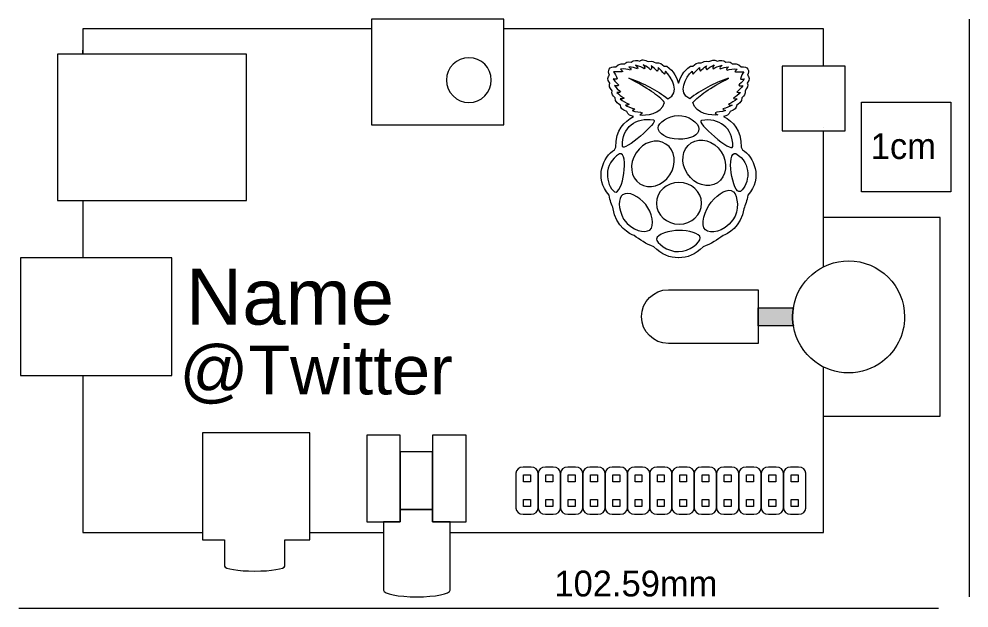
# Model space of a CAD drawing. Header units: inches. Extents: x -193 to 353, y 14 to 296.
# Drawn here: x -192.5 to -86.6, y 229.8 to 295.5 of the extents above; entities that cross this region are included whole.
import ezdxf

# ---------------------------------------------------------------- set-up
doc = ezdxf.new("R2010")
doc.units = ezdxf.units.IN
doc.header["$MEASUREMENT"] = 0
doc.layers.add('Layer 1', color=7, linetype='Continuous')

# ---------------------------------------------------------------- blocks, each defined once
blk = doc.blocks.new('block 100')
at = {"layer": 'Layer 1', "color": 232, "lineweight": 9}
blk.add_lwpolyline([(-146.4, 240.84), (-146.4, 239.44), (-144.44, 239.44), (-142.67, 239.44), (-142.67, 249.13), (-146.4, 249.13), (-146.4, 247.27), (-146.4, 242.03), (-146.4, 240.84)], dxfattribs=at)
blk = doc.blocks.new('block 101')
at = {"layer": 'Layer 1', "color": 232, "lineweight": 9}
blk.add_lwpolyline([(-150.01, 240.84), (-150.01, 242.03), (-150.01, 247.27), (-150.01, 249.13), (-153.75, 249.13), (-153.75, 239.44), (-151.88, 239.44), (-150.01, 239.44), (-150.01, 240.84)], dxfattribs=at)
blk = doc.blocks.new('block 102')
at = {"layer": 'Layer 1', "color": 232, "lineweight": 9}
blk.add_lwpolyline([(-150.01, 240.84), (-146.4, 240.84), (-146.4, 242.03), (-146.4, 247.27), (-150.01, 247.27), (-150.01, 242.03), (-150.01, 240.84)], dxfattribs=at)
blk = doc.blocks.new('block 103')
at = {"layer": 'Layer 1', "color": 232, "lineweight": 9}
for points, knots in [([(-122.92, 290.97), (-123.03, 290.97), (-123.15, 290.93), (-123.29, 290.82), (-123.62, 290.95), (-123.94, 290.99), (-124.24, 290.73), (-124.68, 290.79), (-124.83, 290.67), (-124.94, 290.53), (-125.04, 290.53), (-125.67, 290.63), (-125.96, 290.2), (-126.7, 290.28), (-126.93, 289.76), (-126.67, 289.28), (-126.82, 289.05), (-126.97, 288.82), (-126.62, 288.38), (-126.74, 288.13), (-126.67, 287.86), (-126.38, 287.54), (-126.45, 287.2), (-126.3, 286.95), (-126.03, 286.76), (-126.08, 286.29), (-125.6, 286.01), (-125.45, 285.91), (-125.4, 285.64), (-125.28, 285.38), (-124.73, 285.23), (-124.63, 284.82), (-124.3, 284.75), (-123.98, 284.67), (-125.05, 284.05), (-125.96, 283.23), (-125.95, 281.23), (-125.95, 281.23), (-126.11, 280.95), (-126.11, 280.95), (-127.33, 280.21), (-128.43, 277.82), (-126.71, 275.88), (-126.6, 275.27), (-126.41, 274.84), (-126.24, 274.36), (-125.99, 272.41), (-124.35, 271.5), (-123.92, 271.39), (-123.29, 270.91), (-122.62, 270.45), (-121.71, 270.13), (-120.85, 269.24), (-119.92, 268.91), (-118.98, 268.91), (-118.97, 268.91), (-118.95, 268.91), (-118.94, 268.91), (-118, 268.91), (-117.07, 269.24), (-116.21, 270.13), (-115.3, 270.45), (-114.63, 270.91), (-113.99, 271.39), (-113.56, 271.5), (-111.93, 272.41), (-111.68, 274.36), (-111.51, 274.84), (-111.32, 275.27), (-111.21, 275.88), (-109.49, 277.82), (-110.59, 280.21), (-111.81, 280.95), (-111.81, 280.95), (-111.97, 281.23), (-111.97, 281.23), (-111.96, 283.23), (-112.87, 284.05), (-113.94, 284.67), (-113.62, 284.75), (-113.28, 284.82), (-113.19, 285.23), (-112.64, 285.38), (-112.52, 285.64), (-112.47, 285.91), (-112.32, 286.01), (-111.84, 286.29), (-111.89, 286.76), (-111.62, 286.95), (-111.47, 287.2), (-111.54, 287.54), (-111.25, 287.86), (-111.17, 288.13), (-111.3, 288.38), (-110.95, 288.82), (-111.1, 289.05), (-111.25, 289.28), (-110.99, 289.76), (-111.22, 290.28), (-111.96, 290.2), (-112.25, 290.63), (-112.88, 290.53), (-112.98, 290.53), (-113.09, 290.67), (-113.24, 290.79), (-113.69, 290.73), (-113.97, 290.99), (-114.3, 290.95), (-114.63, 290.82), (-115.03, 291.13), (-115.29, 290.88), (-115.59, 290.79), (-116.07, 290.94), (-116.18, 290.73), (-116.42, 290.64), (-116.94, 290.75), (-117.1, 290.51), (-117.35, 290.26), (-117.35, 290.26), (-117.64, 290.26), (-117.64, 290.26), (-118.43, 289.8), (-118.82, 288.85), (-118.96, 288.36), (-119.1, 288.85), (-119.49, 289.8), (-120.28, 290.26), (-120.28, 290.26), (-120.57, 290.26), (-120.57, 290.26), (-120.83, 290.51), (-120.99, 290.75), (-121.51, 290.64), (-121.74, 290.73), (-121.85, 290.94), (-122.33, 290.79), (-122.53, 290.85), (-122.71, 290.98), (-122.92, 290.97), (-122.92, 290.97), (-122.92, 290.97), (-122.92, 290.97)], [0, 0, 0, 0, 1, 1, 1, 2, 2, 2, 3, 3, 3, 4, 4, 4, 5, 5, 5, 6, 6, 6, 7, 7, 7, 8, 8, 8, 9, 9, 9, 10, 10, 10, 11, 11, 11, 12, 12, 12, 13, 13, 13, 14, 14, 14, 15, 15, 15, 16, 16, 16, 17, 17, 17, 18, 18, 18, 19, 19, 19, 20, 20, 20, 21, 21, 21, 22, 22, 22, 23, 23, 23, 24, 24, 24, 25, 25, 25, 26, 26, 26, 27, 27, 27, 28, 28, 28, 29, 29, 29, 30, 30, 30, 31, 31, 31, 32, 32, 32, 33, 33, 33, 34, 34, 34, 35, 35, 35, 36, 36, 36, 37, 37, 37, 38, 38, 38, 39, 39, 39, 40, 40, 40, 41, 41, 41, 42, 42, 42, 43, 43, 43, 44, 44, 44, 45, 45, 45, 46, 46, 46, 47, 47, 47, 47]), ([(-124.49, 288.93), (-122.4, 287.85), (-121.18, 286.97), (-120.51, 286.23), (-120.85, 284.86), (-122.64, 284.8), (-123.29, 284.83), (-123.15, 284.9), (-123.04, 284.97), (-123, 285.08), (-123.17, 285.2), (-123.74, 285.1), (-124.15, 285.32), (-123.99, 285.36), (-123.92, 285.39), (-123.85, 285.5), (-124.23, 285.63), (-124.64, 285.73), (-124.89, 285.93), (-124.76, 285.93), (-124.63, 285.9), (-124.46, 286.02), (-124.81, 286.21), (-125.17, 286.35), (-125.46, 286.63), (-125.28, 286.64), (-125.09, 286.64), (-125.03, 286.7), (-125.35, 286.9), (-125.61, 287.11), (-125.83, 287.35), (-125.58, 287.32), (-125.48, 287.34), (-125.42, 287.39), (-125.65, 287.63), (-125.95, 287.83), (-126.1, 288.13), (-125.91, 288.07), (-125.74, 288.04), (-125.62, 288.14), (-125.7, 288.32), (-126.05, 288.43), (-126.25, 288.85), (-126.05, 288.83), (-125.85, 288.81), (-125.81, 288.85), (-125.9, 289.22), (-126.05, 289.42), (-126.2, 289.64), (-125.79, 289.64), (-125.16, 289.64), (-125.19, 289.67), (-125.19, 289.67), (-125.44, 289.93), (-125.44, 289.93), (-125.04, 290.04), (-124.62, 289.92), (-124.32, 289.82), (-124.19, 289.93), (-124.33, 290.06), (-124.49, 290.2), (-124.15, 290.16), (-123.84, 290.08), (-123.55, 289.97), (-123.4, 290.1), (-123.65, 290.24), (-123.77, 290.37), (-123.24, 290.27), (-123.01, 290.13), (-122.79, 289.99), (-122.63, 290.15), (-122.78, 290.28), (-122.89, 290.41), (-122.49, 290.26), (-122.28, 290.07), (-122.07, 289.88), (-121.99, 289.98), (-121.88, 290.06), (-122.02, 290.3), (-121.73, 290.13), (-121.52, 289.94), (-121.36, 289.72), (-121.18, 289.83), (-121.25, 289.99), (-121.25, 290.13), (-120.95, 289.89), (-120.77, 289.63), (-120.54, 289.38), (-120.49, 289.42), (-120.45, 289.53), (-120.42, 289.71), (-119.71, 289.03), (-118.71, 287.3), (-120.16, 286.62), (-121.39, 287.63), (-122.86, 288.37), (-124.49, 288.93), (-124.49, 288.93), (-124.49, 288.93), (-124.49, 288.93)], [0, 0, 0, 0, 1, 1, 1, 2, 2, 2, 3, 3, 3, 4, 4, 4, 5, 5, 5, 6, 6, 6, 7, 7, 7, 8, 8, 8, 9, 9, 9, 10, 10, 10, 11, 11, 11, 12, 12, 12, 13, 13, 13, 14, 14, 14, 15, 15, 15, 16, 16, 16, 17, 17, 17, 18, 18, 18, 19, 19, 19, 20, 20, 20, 21, 21, 21, 22, 22, 22, 23, 23, 23, 24, 24, 24, 25, 25, 25, 26, 26, 26, 27, 27, 27, 28, 28, 28, 29, 29, 29, 30, 30, 30, 31, 31, 31, 32, 32, 32, 33, 33, 33, 33]), ([(-113.38, 288.93), (-115.47, 287.85), (-116.69, 286.97), (-117.36, 286.23), (-117.01, 284.86), (-115.23, 284.8), (-114.58, 284.83), (-114.71, 284.9), (-114.82, 284.97), (-114.86, 285.08), (-114.7, 285.2), (-114.12, 285.1), (-113.72, 285.32), (-113.87, 285.36), (-113.94, 285.39), (-114.02, 285.5), (-113.63, 285.63), (-113.22, 285.73), (-112.98, 285.93), (-113.11, 285.93), (-113.23, 285.9), (-113.4, 286.02), (-113.06, 286.21), (-112.7, 286.35), (-112.41, 286.63), (-112.59, 286.64), (-112.78, 286.64), (-112.84, 286.7), (-112.52, 286.9), (-112.26, 287.11), (-112.04, 287.35), (-112.29, 287.32), (-112.39, 287.34), (-112.45, 287.39), (-112.21, 287.63), (-111.91, 287.83), (-111.77, 288.13), (-111.95, 288.07), (-112.12, 288.04), (-112.25, 288.14), (-112.17, 288.32), (-111.82, 288.43), (-111.62, 288.85), (-111.82, 288.83), (-112.02, 288.81), (-112.06, 288.85), (-111.97, 289.22), (-111.82, 289.42), (-111.66, 289.64), (-112.08, 289.64), (-112.71, 289.64), (-112.68, 289.67), (-112.68, 289.67), (-112.42, 289.93), (-112.42, 289.93), (-112.83, 290.04), (-113.24, 289.92), (-113.54, 289.82), (-113.68, 289.93), (-113.54, 290.06), (-113.38, 290.2), (-113.72, 290.16), (-114.03, 290.08), (-114.31, 289.97), (-114.46, 290.1), (-114.22, 290.24), (-114.1, 290.37), (-114.63, 290.27), (-114.85, 290.13), (-115.08, 289.99), (-115.24, 290.14), (-115.08, 290.28), (-114.97, 290.41), (-115.38, 290.26), (-115.58, 290.07), (-115.8, 289.88), (-115.87, 289.98), (-115.99, 290.06), (-115.85, 290.3), (-116.14, 290.13), (-116.35, 289.94), (-116.51, 289.72), (-116.69, 289.83), (-116.61, 289.99), (-116.62, 290.13), (-116.91, 289.89), (-117.1, 289.63), (-117.33, 289.38), (-117.38, 289.42), (-117.42, 289.53), (-117.45, 289.71), (-118.16, 289.03), (-119.15, 287.3), (-117.71, 286.62), (-116.48, 287.63), (-115.01, 288.37), (-113.38, 288.93), (-113.38, 288.93), (-113.38, 288.93), (-113.38, 288.93)], [0, 0, 0, 0, 1, 1, 1, 2, 2, 2, 3, 3, 3, 4, 4, 4, 5, 5, 5, 6, 6, 6, 7, 7, 7, 8, 8, 8, 9, 9, 9, 10, 10, 10, 11, 11, 11, 12, 12, 12, 13, 13, 13, 14, 14, 14, 15, 15, 15, 16, 16, 16, 17, 17, 17, 18, 18, 18, 19, 19, 19, 20, 20, 20, 21, 21, 21, 22, 22, 22, 23, 23, 23, 24, 24, 24, 25, 25, 25, 26, 26, 26, 27, 27, 27, 28, 28, 28, 29, 29, 29, 30, 30, 30, 31, 31, 31, 32, 32, 32, 33, 33, 33, 33]), ([(-121.75, 284.28), (-123.68, 284.61), (-125.3, 283.46), (-125.23, 281.36), (-125.17, 280.55), (-121.04, 284.16), (-121.75, 284.28), (-121.75, 284.28), (-121.75, 284.28), (-121.75, 284.28)], [0, 0, 0, 0, 1, 1, 1, 2, 2, 2, 3, 3, 3, 3]), ([(-118.97, 284.77), (-120.12, 284.8), (-121.23, 283.91), (-121.24, 283.4), (-121.24, 282.77), (-120.32, 282.13), (-118.96, 282.12), (-117.57, 282.1), (-116.68, 282.63), (-116.68, 283.27), (-116.67, 284.01), (-117.94, 284.78), (-118.97, 284.77), (-118.97, 284.77), (-118.97, 284.77), (-118.97, 284.77)], [0, 0, 0, 0, 1, 1, 1, 2, 2, 2, 3, 3, 3, 4, 4, 4, 5, 5, 5, 5]), ([(-116.4, 284.22), (-114.46, 284.55), (-112.85, 283.4), (-112.91, 281.3), (-112.97, 280.49), (-117.11, 284.1), (-116.4, 284.22)], [0, 0, 0, 0, 1, 1, 1, 2, 2, 2, 2]), ([(-120.36, 281.59), (-119.32, 280.91), (-119.13, 279.36), (-119.94, 278.14), (-120.75, 276.92), (-122.24, 276.48), (-123.28, 277.16), (-123.28, 277.16), (-123.28, 277.16), (-123.28, 277.16), (-124.32, 277.84), (-124.51, 279.39), (-123.7, 280.61), (-122.9, 281.83), (-121.4, 282.27), (-120.36, 281.59), (-120.36, 281.59), (-120.36, 281.59), (-120.36, 281.59)], [0, 0, 0, 0, 1, 1, 1, 2, 2, 2, 3, 3, 3, 4, 4, 4, 5, 5, 5, 6, 6, 6, 6]), ([(-117.55, 281.71), (-118.59, 281.03), (-118.78, 279.49), (-117.97, 278.26), (-117.16, 277.04), (-115.66, 276.6), (-114.62, 277.28), (-114.62, 277.28), (-114.62, 277.28), (-114.62, 277.28), (-113.58, 277.97), (-113.4, 279.51), (-114.2, 280.73), (-115.01, 281.96), (-116.51, 282.39), (-117.55, 281.71), (-117.55, 281.71), (-117.55, 281.71), (-117.55, 281.71)], [0, 0, 0, 0, 1, 1, 1, 2, 2, 2, 3, 3, 3, 4, 4, 4, 5, 5, 5, 6, 6, 6, 6]), ([(-125.55, 280.48), (-124.43, 280.78), (-125.17, 275.83), (-126.09, 276.24), (-127.09, 277.05), (-127.42, 279.41), (-125.55, 280.48)], [0, 0, 0, 0, 1, 1, 1, 2, 2, 2, 2]), ([(-112.58, 280.54), (-113.7, 280.84), (-112.96, 275.89), (-112.05, 276.3), (-111.04, 277.11), (-110.72, 279.47), (-112.58, 280.54), (-112.58, 280.54), (-112.58, 280.54), (-112.58, 280.54)], [0, 0, 0, 0, 1, 1, 1, 2, 2, 2, 3, 3, 3, 3]), ([(-116.4, 274.98), (-116.39, 273.7), (-117.51, 272.66), (-118.89, 272.65), (-120.28, 272.65), (-121.41, 273.68), (-121.42, 274.96), (-121.42, 274.96), (-121.42, 274.97), (-121.42, 274.98), (-121.42, 276.26), (-120.31, 277.3), (-118.92, 277.3), (-117.53, 277.31), (-116.4, 276.28), (-116.4, 275), (-116.4, 275), (-116.4, 274.99), (-116.4, 274.98)], [0, 0, 0, 0, 1, 1, 1, 2, 2, 2, 3, 3, 3, 4, 4, 4, 5, 5, 5, 6, 6, 6, 6]), ([(-115.31, 275.11), (-116.09, 274.2), (-116.52, 272.54), (-115.96, 272.01), (-115.42, 271.59), (-113.96, 271.65), (-112.89, 273.14), (-112.11, 274.14), (-112.37, 275.81), (-112.81, 276.25), (-113.48, 276.77), (-114.43, 276.11), (-115.31, 275.11), (-115.31, 275.11), (-115.31, 275.11), (-115.31, 275.11)], [0, 0, 0, 0, 1, 1, 1, 2, 2, 2, 3, 3, 3, 4, 4, 4, 5, 5, 5, 5]), ([(-122.62, 274.83), (-121.9, 273.97), (-121.57, 272.45), (-122.17, 272), (-122.74, 271.66), (-124.11, 271.8), (-125.09, 273.21), (-125.75, 274.39), (-125.67, 275.59), (-125.2, 275.94), (-124.51, 276.36), (-123.44, 275.79), (-122.62, 274.83), (-122.62, 274.83), (-122.62, 274.83), (-122.62, 274.83)], [0, 0, 0, 0, 1, 1, 1, 2, 2, 2, 3, 3, 3, 4, 4, 4, 5, 5, 5, 5]), ([(-118.9, 271.94), (-117.89, 271.98), (-116.54, 271.61), (-116.53, 271.12), (-116.51, 270.65), (-117.76, 269.57), (-118.96, 269.59), (-120.21, 269.54), (-121.43, 270.61), (-121.42, 270.99), (-121.43, 271.53), (-119.9, 271.96), (-118.9, 271.94), (-118.9, 271.94), (-118.9, 271.94), (-118.9, 271.94)], [0, 0, 0, 0, 1, 1, 1, 2, 2, 2, 3, 3, 3, 4, 4, 4, 5, 5, 5, 5])]:
    blk.add_open_spline(points, degree=3, knots=knots, dxfattribs=at)
blk = doc.blocks.new('block 104')
at = {"layer": 'Layer 1', "color": 7, "insert": (-174.65, 252.57), "char_height": 5.4373, "attachment_point": 7}
blk.add_mtext('\\fArial|b0|i0|c0|p34;\\W1;@Twitter', dxfattribs=at)
blk = doc.blocks.new('block 105')
at = {"layer": 'Layer 1', "color": 232, "lineweight": 9}
for points in [[(-136.25, 244.7), (-135.48, 244.7), (-135.48, 243.93), (-136.25, 243.93), (-136.25, 244.7)], [(-136.25, 241.94), (-135.48, 241.94), (-135.48, 241.16), (-136.25, 241.16), (-136.25, 241.94)]]:
    blk.add_lwpolyline(points, dxfattribs=at)
blk.add_open_spline([(-134.62, 240.99), (-134.62, 240.61), (-134.97, 240.31), (-135.41, 240.31), (-135.41, 240.31), (-136.31, 240.31), (-136.31, 240.31), (-136.75, 240.31), (-137.1, 240.61), (-137.1, 240.99), (-137.1, 240.99), (-137.1, 244.87), (-137.1, 244.87), (-137.1, 245.25), (-136.75, 245.56), (-136.31, 245.56), (-136.31, 245.56), (-135.41, 245.56), (-135.41, 245.56), (-134.97, 245.56), (-134.62, 245.25), (-134.62, 244.87), (-134.62, 244.87), (-134.62, 240.99), (-134.62, 240.99)], degree=3, knots=[0, 0, 0, 0, 1, 1, 1, 2, 2, 2, 3, 3, 3, 4, 4, 4, 5, 5, 5, 6, 6, 6, 7, 7, 7, 8, 8, 8, 8], dxfattribs=at)
blk = doc.blocks.new('block 106')
at = {"layer": 'Layer 1', "color": 232, "lineweight": 9}
for points in [[(-133.76, 244.7), (-132.99, 244.7), (-132.99, 243.93), (-133.76, 243.93), (-133.76, 244.7)], [(-133.76, 241.94), (-132.99, 241.94), (-132.99, 241.16), (-133.76, 241.16), (-133.76, 241.94)]]:
    blk.add_lwpolyline(points, dxfattribs=at)
blk.add_open_spline([(-132.13, 240.99), (-132.13, 240.61), (-132.49, 240.31), (-132.93, 240.31), (-132.93, 240.31), (-133.82, 240.31), (-133.82, 240.31), (-134.26, 240.31), (-134.62, 240.61), (-134.62, 240.99), (-134.62, 240.99), (-134.62, 244.87), (-134.62, 244.87), (-134.62, 245.25), (-134.26, 245.56), (-133.82, 245.56), (-133.82, 245.56), (-132.93, 245.56), (-132.93, 245.56), (-132.49, 245.56), (-132.13, 245.25), (-132.13, 244.87), (-132.13, 244.87), (-132.13, 240.99), (-132.13, 240.99)], degree=3, knots=[0, 0, 0, 0, 1, 1, 1, 2, 2, 2, 3, 3, 3, 4, 4, 4, 5, 5, 5, 6, 6, 6, 7, 7, 7, 8, 8, 8, 8], dxfattribs=at)
blk = doc.blocks.new('block 107')
at = {"layer": 'Layer 1', "color": 232, "lineweight": 9}
for points in [[(-131.27, 244.7), (-130.5, 244.7), (-130.5, 243.93), (-131.27, 243.93), (-131.27, 244.7)], [(-131.27, 241.94), (-130.5, 241.94), (-130.5, 241.16), (-131.27, 241.16), (-131.27, 241.94)]]:
    blk.add_lwpolyline(points, dxfattribs=at)
blk.add_open_spline([(-129.64, 240.99), (-129.64, 240.61), (-130, 240.31), (-130.44, 240.31), (-130.44, 240.31), (-131.33, 240.31), (-131.33, 240.31), (-131.77, 240.31), (-132.13, 240.61), (-132.13, 240.99), (-132.13, 240.99), (-132.13, 244.87), (-132.13, 244.87), (-132.13, 245.25), (-131.77, 245.56), (-131.33, 245.56), (-131.33, 245.56), (-130.44, 245.56), (-130.44, 245.56), (-130, 245.56), (-129.64, 245.25), (-129.64, 244.87), (-129.64, 244.87), (-129.64, 240.99), (-129.64, 240.99)], degree=3, knots=[0, 0, 0, 0, 1, 1, 1, 2, 2, 2, 3, 3, 3, 4, 4, 4, 5, 5, 5, 6, 6, 6, 7, 7, 7, 8, 8, 8, 8], dxfattribs=at)
blk = doc.blocks.new('block 108')
at = {"layer": 'Layer 1', "color": 232, "lineweight": 9}
for points in [[(-128.78, 244.7), (-128.01, 244.7), (-128.01, 243.93), (-128.78, 243.93), (-128.78, 244.7)], [(-128.78, 241.94), (-128.01, 241.94), (-128.01, 241.16), (-128.78, 241.16), (-128.78, 241.94)]]:
    blk.add_lwpolyline(points, dxfattribs=at)
blk.add_open_spline([(-127.15, 240.99), (-127.15, 240.61), (-127.51, 240.31), (-127.95, 240.31), (-127.95, 240.31), (-128.84, 240.31), (-128.84, 240.31), (-129.28, 240.31), (-129.64, 240.61), (-129.64, 240.99), (-129.64, 240.99), (-129.64, 244.87), (-129.64, 244.87), (-129.64, 245.25), (-129.28, 245.56), (-128.84, 245.56), (-128.84, 245.56), (-127.95, 245.56), (-127.95, 245.56), (-127.51, 245.56), (-127.15, 245.25), (-127.15, 244.87), (-127.15, 244.87), (-127.15, 240.99), (-127.15, 240.99), (-127.15, 240.99), (-127.15, 240.99), (-127.15, 240.99)], degree=3, knots=[0, 0, 0, 0, 1, 1, 1, 2, 2, 2, 3, 3, 3, 4, 4, 4, 5, 5, 5, 6, 6, 6, 7, 7, 7, 8, 8, 8, 9, 9, 9, 9], dxfattribs=at)
blk = doc.blocks.new('block 109')
at = {"layer": 'Layer 1', "color": 232, "lineweight": 9}
for points in [[(-126.29, 244.7), (-125.52, 244.7), (-125.52, 243.93), (-126.29, 243.93), (-126.29, 244.7)], [(-126.29, 241.94), (-125.52, 241.94), (-125.52, 241.16), (-126.29, 241.16), (-126.29, 241.94)]]:
    blk.add_lwpolyline(points, dxfattribs=at)
blk.add_open_spline([(-124.67, 240.99), (-124.67, 240.61), (-125.02, 240.31), (-125.46, 240.31), (-125.46, 240.31), (-126.36, 240.31), (-126.36, 240.31), (-126.8, 240.31), (-127.15, 240.61), (-127.15, 240.99), (-127.15, 240.99), (-127.15, 244.87), (-127.15, 244.87), (-127.15, 245.25), (-126.8, 245.56), (-126.36, 245.56), (-126.36, 245.56), (-125.46, 245.56), (-125.46, 245.56), (-125.02, 245.56), (-124.67, 245.25), (-124.67, 244.87), (-124.67, 244.87), (-124.67, 240.99), (-124.67, 240.99)], degree=3, knots=[0, 0, 0, 0, 1, 1, 1, 2, 2, 2, 3, 3, 3, 4, 4, 4, 5, 5, 5, 6, 6, 6, 7, 7, 7, 8, 8, 8, 8], dxfattribs=at)
blk = doc.blocks.new('block 110')
at = {"layer": 'Layer 1', "color": 232, "lineweight": 9}
for points in [[(-123.81, 244.7), (-123.04, 244.7), (-123.04, 243.93), (-123.81, 243.93), (-123.81, 244.7)], [(-123.81, 241.94), (-123.04, 241.94), (-123.04, 241.16), (-123.81, 241.16), (-123.81, 241.94)]]:
    blk.add_lwpolyline(points, dxfattribs=at)
blk.add_open_spline([(-122.18, 240.99), (-122.18, 240.61), (-122.54, 240.31), (-122.98, 240.31), (-122.98, 240.31), (-123.87, 240.31), (-123.87, 240.31), (-124.31, 240.31), (-124.67, 240.61), (-124.67, 240.99), (-124.67, 240.99), (-124.67, 244.87), (-124.67, 244.87), (-124.67, 245.25), (-124.31, 245.56), (-123.87, 245.56), (-123.87, 245.56), (-122.98, 245.56), (-122.98, 245.56), (-122.54, 245.56), (-122.18, 245.25), (-122.18, 244.87), (-122.18, 244.87), (-122.18, 240.99), (-122.18, 240.99)], degree=3, knots=[0, 0, 0, 0, 1, 1, 1, 2, 2, 2, 3, 3, 3, 4, 4, 4, 5, 5, 5, 6, 6, 6, 7, 7, 7, 8, 8, 8, 8], dxfattribs=at)
blk = doc.blocks.new('block 111')
at = {"layer": 'Layer 1', "color": 232, "lineweight": 9}
for points in [[(-121.32, 244.7), (-120.55, 244.7), (-120.55, 243.93), (-121.32, 243.93), (-121.32, 244.7)], [(-121.32, 241.94), (-120.55, 241.94), (-120.55, 241.16), (-121.32, 241.16), (-121.32, 241.94)]]:
    blk.add_lwpolyline(points, dxfattribs=at)
blk.add_open_spline([(-119.69, 240.99), (-119.69, 240.61), (-120.05, 240.31), (-120.49, 240.31), (-120.49, 240.31), (-121.38, 240.31), (-121.38, 240.31), (-121.82, 240.31), (-122.18, 240.61), (-122.18, 240.99), (-122.18, 240.99), (-122.18, 244.87), (-122.18, 244.87), (-122.18, 245.25), (-121.82, 245.56), (-121.38, 245.56), (-121.38, 245.56), (-120.49, 245.56), (-120.49, 245.56), (-120.05, 245.56), (-119.69, 245.25), (-119.69, 244.87), (-119.69, 244.87), (-119.69, 240.99), (-119.69, 240.99)], degree=3, knots=[0, 0, 0, 0, 1, 1, 1, 2, 2, 2, 3, 3, 3, 4, 4, 4, 5, 5, 5, 6, 6, 6, 7, 7, 7, 8, 8, 8, 8], dxfattribs=at)
blk = doc.blocks.new('block 112')
at = {"layer": 'Layer 1', "color": 232, "lineweight": 9}
for points in [[(-118.83, 244.7), (-118.06, 244.7), (-118.06, 243.93), (-118.83, 243.93), (-118.83, 244.7)], [(-118.83, 241.94), (-118.06, 241.94), (-118.06, 241.16), (-118.83, 241.16), (-118.83, 241.94)]]:
    blk.add_lwpolyline(points, dxfattribs=at)
blk.add_open_spline([(-117.2, 240.99), (-117.2, 240.61), (-117.56, 240.31), (-118, 240.31), (-118, 240.31), (-118.89, 240.31), (-118.89, 240.31), (-119.33, 240.31), (-119.69, 240.61), (-119.69, 240.99), (-119.69, 240.99), (-119.69, 244.87), (-119.69, 244.87), (-119.69, 245.25), (-119.33, 245.56), (-118.89, 245.56), (-118.89, 245.56), (-118, 245.56), (-118, 245.56), (-117.56, 245.56), (-117.2, 245.25), (-117.2, 244.87), (-117.2, 244.87), (-117.2, 240.99), (-117.2, 240.99), (-117.2, 240.99), (-117.2, 240.99), (-117.2, 240.99)], degree=3, knots=[0, 0, 0, 0, 1, 1, 1, 2, 2, 2, 3, 3, 3, 4, 4, 4, 5, 5, 5, 6, 6, 6, 7, 7, 7, 8, 8, 8, 9, 9, 9, 9], dxfattribs=at)
blk = doc.blocks.new('block 113')
at = {"layer": 'Layer 1', "color": 232, "lineweight": 9}
for points in [[(-116.34, 244.7), (-115.57, 244.7), (-115.57, 243.93), (-116.34, 243.93), (-116.34, 244.7)], [(-116.34, 241.94), (-115.57, 241.94), (-115.57, 241.16), (-116.34, 241.16), (-116.34, 241.94)]]:
    blk.add_lwpolyline(points, dxfattribs=at)
blk.add_open_spline([(-114.72, 240.99), (-114.72, 240.61), (-115.07, 240.31), (-115.51, 240.31), (-115.51, 240.31), (-116.4, 240.31), (-116.4, 240.31), (-116.85, 240.31), (-117.2, 240.61), (-117.2, 240.99), (-117.2, 240.99), (-117.2, 244.87), (-117.2, 244.87), (-117.2, 245.25), (-116.85, 245.56), (-116.4, 245.56), (-116.4, 245.56), (-115.51, 245.56), (-115.51, 245.56), (-115.07, 245.56), (-114.72, 245.25), (-114.72, 244.87), (-114.72, 244.87), (-114.72, 240.99), (-114.72, 240.99)], degree=3, knots=[0, 0, 0, 0, 1, 1, 1, 2, 2, 2, 3, 3, 3, 4, 4, 4, 5, 5, 5, 6, 6, 6, 7, 7, 7, 8, 8, 8, 8], dxfattribs=at)
blk = doc.blocks.new('block 114')
at = {"layer": 'Layer 1', "color": 232, "lineweight": 9}
for points in [[(-113.86, 244.7), (-113.09, 244.7), (-113.09, 243.93), (-113.86, 243.93), (-113.86, 244.7)], [(-113.86, 241.94), (-113.09, 241.94), (-113.09, 241.16), (-113.86, 241.16), (-113.86, 241.94)]]:
    blk.add_lwpolyline(points, dxfattribs=at)
blk.add_open_spline([(-112.23, 240.99), (-112.23, 240.61), (-112.58, 240.31), (-113.03, 240.31), (-113.03, 240.31), (-113.92, 240.31), (-113.92, 240.31), (-114.36, 240.31), (-114.72, 240.61), (-114.72, 240.99), (-114.72, 240.99), (-114.72, 244.87), (-114.72, 244.87), (-114.72, 245.25), (-114.36, 245.56), (-113.92, 245.56), (-113.92, 245.56), (-113.03, 245.56), (-113.03, 245.56), (-112.58, 245.56), (-112.23, 245.25), (-112.23, 244.87), (-112.23, 244.87), (-112.23, 240.99), (-112.23, 240.99)], degree=3, knots=[0, 0, 0, 0, 1, 1, 1, 2, 2, 2, 3, 3, 3, 4, 4, 4, 5, 5, 5, 6, 6, 6, 7, 7, 7, 8, 8, 8, 8], dxfattribs=at)
blk = doc.blocks.new('block 115')
at = {"layer": 'Layer 1', "color": 232, "lineweight": 9}
for points in [[(-111.37, 244.7), (-110.6, 244.7), (-110.6, 243.93), (-111.37, 243.93), (-111.37, 244.7)], [(-111.37, 241.94), (-110.6, 241.94), (-110.6, 241.16), (-111.37, 241.16), (-111.37, 241.94)]]:
    blk.add_lwpolyline(points, dxfattribs=at)
blk.add_open_spline([(-109.74, 240.99), (-109.74, 240.61), (-110.1, 240.31), (-110.54, 240.31), (-110.54, 240.31), (-111.43, 240.31), (-111.43, 240.31), (-111.87, 240.31), (-112.23, 240.61), (-112.23, 240.99), (-112.23, 240.99), (-112.23, 244.87), (-112.23, 244.87), (-112.23, 245.25), (-111.87, 245.56), (-111.43, 245.56), (-111.43, 245.56), (-110.54, 245.56), (-110.54, 245.56), (-110.1, 245.56), (-109.74, 245.25), (-109.74, 244.87), (-109.74, 244.87), (-109.74, 240.99), (-109.74, 240.99)], degree=3, knots=[0, 0, 0, 0, 1, 1, 1, 2, 2, 2, 3, 3, 3, 4, 4, 4, 5, 5, 5, 6, 6, 6, 7, 7, 7, 8, 8, 8, 8], dxfattribs=at)
blk = doc.blocks.new('block 116')
at = {"layer": 'Layer 1', "color": 232, "lineweight": 9}
for points in [[(-108.88, 244.7), (-108.11, 244.7), (-108.11, 243.93), (-108.88, 243.93), (-108.88, 244.7)], [(-108.88, 241.94), (-108.11, 241.94), (-108.11, 241.16), (-108.88, 241.16), (-108.88, 241.94)]]:
    blk.add_lwpolyline(points, dxfattribs=at)
blk.add_open_spline([(-107.25, 240.99), (-107.25, 240.61), (-107.61, 240.31), (-108.05, 240.31), (-108.05, 240.31), (-108.94, 240.31), (-108.94, 240.31), (-109.38, 240.31), (-109.74, 240.61), (-109.74, 240.99), (-109.74, 240.99), (-109.74, 244.87), (-109.74, 244.87), (-109.74, 245.25), (-109.38, 245.56), (-108.94, 245.56), (-108.94, 245.56), (-108.05, 245.56), (-108.05, 245.56), (-107.61, 245.56), (-107.25, 245.25), (-107.25, 244.87), (-107.25, 244.87), (-107.25, 240.99), (-107.25, 240.99), (-107.25, 240.99), (-107.25, 240.99), (-107.25, 240.99)], degree=3, knots=[0, 0, 0, 0, 1, 1, 1, 2, 2, 2, 3, 3, 3, 4, 4, 4, 5, 5, 5, 6, 6, 6, 7, 7, 7, 8, 8, 8, 9, 9, 9, 9], dxfattribs=at)
blk = doc.blocks.new('block 117')
at = {"layer": 'Layer 1', "color": 232, "lineweight": 9}
for points in [[(-106.39, 244.7), (-105.62, 244.7), (-105.62, 243.93), (-106.39, 243.93), (-106.39, 244.7)], [(-106.39, 241.94), (-105.62, 241.94), (-105.62, 241.16), (-106.39, 241.16), (-106.39, 241.94)]]:
    blk.add_lwpolyline(points, dxfattribs=at)
blk.add_open_spline([(-104.76, 240.99), (-104.76, 240.61), (-105.12, 240.31), (-105.56, 240.31), (-105.56, 240.31), (-106.45, 240.31), (-106.45, 240.31), (-106.9, 240.31), (-107.25, 240.61), (-107.25, 240.99), (-107.25, 240.99), (-107.25, 244.87), (-107.25, 244.87), (-107.25, 245.25), (-106.9, 245.56), (-106.45, 245.56), (-106.45, 245.56), (-105.56, 245.56), (-105.56, 245.56), (-105.12, 245.56), (-104.76, 245.25), (-104.76, 244.87), (-104.76, 244.87), (-104.76, 240.99), (-104.76, 240.99)], degree=3, knots=[0, 0, 0, 0, 1, 1, 1, 2, 2, 2, 3, 3, 3, 4, 4, 4, 5, 5, 5, 6, 6, 6, 7, 7, 7, 8, 8, 8, 8], dxfattribs=at)
blk = doc.blocks.new('block 99')
at = {"layer": 'Layer 1'}
h = blk.add_hatch(color=72, dxfattribs=at)
h.dxf.hatch_style = 2
edge = h.paths.add_edge_path()
edge.add_spline(control_points=[(-106.24, 262.31), (-106.24, 262.49), (-106.22, 262.66), (-106.21, 262.84), (-106.2, 263), (-106.17, 263.16), (-106.15, 263.31), (-106.15, 263.31), (-110.09, 263.31), (-110.09, 263.31), (-110.09, 263.31), (-110.09, 262.84), (-110.09, 262.84), (-110.09, 262.84), (-110.09, 261.84), (-110.09, 261.84), (-110.09, 261.84), (-110.09, 261.31), (-110.09, 261.31), (-110.09, 261.31), (-106.15, 261.31), (-106.15, 261.31), (-106.18, 261.49), (-106.2, 261.66), (-106.22, 261.84), (-106.23, 261.99), (-106.24, 262.15), (-106.24, 262.31)], knot_values=[0, 0, 0, 0, 1, 1, 1, 2, 2, 2, 3, 3, 3, 4, 4, 4, 5, 5, 5, 6, 6, 6, 7, 7, 7, 8, 8, 8, 9, 9, 9, 9], degree=3, periodic=1)
at = {"layer": 'Layer 1', "color": 250, "lineweight": 9}
for points in [[(-138.47, 294.42), (-138.47, 295.53), (-140.05, 295.53), (-151.64, 295.53), (-153.21, 295.53), (-153.21, 294.42)], [(-153.21, 294.42), (-153.96, 294.42), (-159.67, 294.42), (-162.06, 294.42), (-185.42, 294.42), (-185.42, 294.42), (-185.42, 291.63), (-185.42, 292.05)], [(-102.78, 290.28), (-102.78, 290.7), (-102.78, 290.7), (-102.78, 294.42), (-102.78, 294.42), (-138.47, 294.42)], [(-185.42, 291.63), (-188.26, 291.63), (-188.26, 275.3), (-185.42, 275.3)], [(-185.42, 292.05), (-185.42, 292.05)], [(-102.78, 290.28), (-102.78, 290.28)], [(-102.78, 283.05), (-102.03, 283.05), (-100.37, 283.05), (-100.37, 290.28), (-102.03, 290.28), (-102.78, 290.28)], [(-144.44, 238.26), (-102.78, 238.26), (-102.78, 238.26), (-102.78, 238.26), (-102.78, 251.24), (-89.78, 251.24), (-89.78, 273.38), (-102.78, 273.38), (-102.78, 283.05)], [(-102.78, 283.47), (-102.78, 283.47)], [(-102.78, 283.05), (-102.78, 283.05)], [(-185.42, 275.3), (-185.42, 269.33), (-185.42, 269.33), (-185.42, 268.91)], [(-185.42, 268.91), (-192.37, 268.91), (-192.37, 255.77), (-185.42, 255.77)], [(-185.42, 268.91), (-185.42, 268.91)], [(-185.42, 255.77), (-185.42, 238.26), (-185.42, 238.26), (-185.42, 238.26), (-172.06, 238.26)], [(-160.11, 238.26), (-151.88, 238.26)], [(-151.88, 238.26), (-151.88, 238.26)], [(-144.44, 238.26), (-144.44, 238.26)]]:
    blk.add_lwpolyline(points, dxfattribs=at)
at = {"layer": 'Layer 1', "color": 232, "lineweight": 9}
for points in [[(-153.21, 294.42), (-153.21, 294), (-153.21, 283.72), (-138.47, 283.72), (-138.47, 294), (-138.47, 294.42)], [(-173.72, 291.63), (-183.32, 291.63), (-185.42, 291.63)], [(-185.42, 275.3), (-184.67, 275.3), (-167.15, 275.3), (-167.15, 277.65), (-167.15, 278), (-167.15, 291.63), (-173.72, 291.63)], [(-102.78, 290.28), (-107.41, 290.28), (-107.41, 283.05), (-102.78, 283.05)], [(-185.42, 255.77), (-184.67, 255.77), (-175.51, 255.77), (-175.51, 268.91), (-184.67, 268.91), (-185.42, 268.91)], [(-160.11, 238.26), (-160.11, 249.39), (-172.06, 249.39), (-172.06, 238.26)], [(-144.44, 238.26), (-144.44, 239.44), (-146.4, 239.44), (-146.4, 240.84), (-150.01, 240.84), (-150.01, 239.44), (-151.88, 239.44), (-151.88, 238.26)]]:
    blk.add_lwpolyline(points, dxfattribs=at)
at = {"layer": 'Layer 1', "color": 30, "lineweight": 9}
for points in [[(-102.78, 267.91), (-102.78, 273.38)], [(-102.78, 251.24), (-102.78, 256.72)]]:
    blk.add_lwpolyline(points, dxfattribs=at)
at = {"layer": 'Layer 1', "color": 7, "lineweight": 9}
for points, knots in [([(-142.35, 291.22), (-140.97, 291.22), (-139.85, 290.1), (-139.85, 288.72), (-139.85, 287.34), (-140.97, 286.22), (-142.35, 286.22), (-143.73, 286.22), (-144.85, 287.34), (-144.85, 288.72), (-144.85, 290.1), (-143.73, 291.22), (-142.35, 291.22)], [0, 0, 0, 0, 1, 1, 1, 2, 2, 2, 3, 3, 3, 4, 4, 4, 4]), ([(-99.99, 268.56), (-103.1, 268.56), (-105.67, 266.29), (-106.15, 263.31), (-106.17, 263.16), (-106.2, 263), (-106.21, 262.84), (-106.22, 262.66), (-106.24, 262.49), (-106.24, 262.31), (-106.24, 262.15), (-106.23, 261.99), (-106.22, 261.84), (-106.2, 261.66), (-106.18, 261.49), (-106.15, 261.31), (-105.89, 259.69), (-105.01, 258.27), (-103.75, 257.32), (-102.7, 256.53), (-101.4, 256.06), (-99.99, 256.06), (-98.57, 256.06), (-97.27, 256.53), (-96.22, 257.32), (-94.71, 258.46), (-93.74, 260.27), (-93.74, 262.31), (-93.74, 265.76), (-96.53, 268.56), (-99.99, 268.56)], [0, 0, 0, 0, 1, 1, 1, 2, 2, 2, 3, 3, 3, 4, 4, 4, 5, 5, 5, 6, 6, 6, 7, 7, 7, 8, 8, 8, 9, 9, 9, 10, 10, 10, 10]), ([(-113.09, 265.34), (-113.09, 265.34), (-114.4, 265.34), (-114.4, 265.34), (-114.4, 265.34), (-120.09, 265.34), (-120.09, 265.34), (-121.75, 265.34), (-123.09, 263.99), (-123.09, 262.34), (-123.09, 260.68), (-121.75, 259.34), (-120.09, 259.34), (-120.09, 259.34), (-114.4, 259.34), (-114.4, 259.34), (-114.4, 259.34), (-113.09, 259.34), (-113.09, 259.34), (-113.09, 259.34), (-110.09, 259.34), (-110.09, 259.34), (-110.09, 259.34), (-110.09, 261.31), (-110.09, 261.31), (-110.09, 261.31), (-110.09, 261.84), (-110.09, 261.84), (-110.09, 261.84), (-110.09, 262.84), (-110.09, 262.84), (-110.09, 262.84), (-110.09, 263.31), (-110.09, 263.31), (-110.09, 263.31), (-110.09, 265.34), (-110.09, 265.34), (-110.09, 265.34), (-113.09, 265.34), (-113.09, 265.34)], [0, 0, 0, 0, 1, 1, 1, 2, 2, 2, 3, 3, 3, 4, 4, 4, 5, 5, 5, 6, 6, 6, 7, 7, 7, 8, 8, 8, 9, 9, 9, 10, 10, 10, 11, 11, 11, 12, 12, 12, 13, 13, 13, 13])]:
    blk.add_open_spline(points, degree=3, knots=knots, dxfattribs=at)
at = {"layer": 'Layer 1', "lineweight": 0}
blk.add_open_spline([(-106.24, 262.31), (-106.24, 262.49), (-106.22, 262.66), (-106.21, 262.84), (-106.2, 263), (-106.17, 263.16), (-106.15, 263.31), (-106.15, 263.31), (-110.09, 263.31), (-110.09, 263.31), (-110.09, 263.31), (-110.09, 262.84), (-110.09, 262.84), (-110.09, 262.84), (-110.09, 261.84), (-110.09, 261.84), (-110.09, 261.84), (-110.09, 261.31), (-110.09, 261.31), (-110.09, 261.31), (-106.15, 261.31), (-106.15, 261.31), (-106.18, 261.49), (-106.2, 261.66), (-106.22, 261.84), (-106.23, 261.99), (-106.24, 262.15), (-106.24, 262.31)], degree=3, knots=[0, 0, 0, 0, 1, 1, 1, 2, 2, 2, 3, 3, 3, 4, 4, 4, 5, 5, 5, 6, 6, 6, 7, 7, 7, 8, 8, 8, 9, 9, 9, 9], dxfattribs=at)
at = {"layer": 'Layer 1', "color": 250, "lineweight": 9}
for points, knots in [([(-172.06, 238.26), (-172.06, 238.26), (-172.06, 237.84), (-172.06, 237.84), (-172.06, 237.84), (-172.06, 237.44), (-172.06, 237.44), (-172.06, 237.44), (-169.61, 237.44), (-169.61, 237.44), (-169.61, 237.44), (-169.61, 234.52), (-169.61, 234.52), (-169.61, 234.21), (-168.1, 233.96), (-166.25, 233.96), (-164.4, 233.96), (-162.9, 234.21), (-162.9, 234.52), (-162.9, 234.52), (-162.9, 237.44), (-162.9, 237.44), (-162.9, 237.44), (-160.11, 237.44), (-160.11, 237.44), (-160.11, 237.44), (-160.11, 237.84), (-160.11, 237.84), (-160.11, 237.84), (-160.11, 238.26), (-160.11, 238.26)], [0, 0, 0, 0, 1, 1, 1, 2, 2, 2, 3, 3, 3, 4, 4, 4, 5, 5, 5, 6, 6, 6, 7, 7, 7, 8, 8, 8, 9, 9, 9, 10, 10, 10, 10]), ([(-151.88, 238.26), (-151.88, 238.26), (-151.88, 237.84), (-151.88, 237.84), (-151.88, 237.84), (-151.88, 231.83), (-151.88, 231.83), (-151.88, 231.42), (-150.22, 231.09), (-148.16, 231.09), (-146.11, 231.09), (-144.44, 231.42), (-144.44, 231.83), (-144.44, 231.83), (-144.44, 237.84), (-144.44, 237.84), (-144.44, 237.84), (-144.44, 238.26), (-144.44, 238.26)], [0, 0, 0, 0, 1, 1, 1, 2, 2, 2, 3, 3, 3, 4, 4, 4, 5, 5, 5, 6, 6, 6, 6])]:
    blk.add_open_spline(points, degree=3, knots=knots, dxfattribs=at)
at = {"layer": 'Layer 1'}
for name in ['block 103', 'block 104', 'block 101', 'block 100', 'block 102', 'block 105', 'block 106', 'block 107', 'block 108', 'block 109', 'block 110', 'block 111', 'block 112', 'block 113', 'block 114', 'block 115', 'block 116', 'block 117']:
    blk.add_blockref(name, (0, 0), dxfattribs=at)
at = {"layer": 'Layer 1', "color": 7, "insert": (-173.94, 261.36), "char_height": 6.2371, "attachment_point": 7}
blk.add_mtext('\\fArial|b0|i0|c0|p34;\\W1;Name', dxfattribs=at)
blk = doc.blocks.new('block 98')
at = {"layer": 'Layer 1'}
blk.add_blockref('block 99', (0, 0), dxfattribs=at)

msp = doc.modelspace()

# ---------------------------------------------------------------- linework, layer by layer
at = {"layer": 'Layer 1', "color": 7, "lineweight": 9}
for points in [[(-86.55, 295.53), (-86.55, 231.09)], [(-98.56, 286.24), (-88.56, 286.24), (-88.56, 276.24), (-98.56, 276.24), (-98.56, 286.24)], [(-192.55, 229.84), (-89.96, 229.84)]]:
    msp.add_lwpolyline(points, dxfattribs=at)

# ---------------------------------------------------------------- block references
at = {"layer": 'Layer 1'}
msp.add_blockref('block 98', (0, 0), dxfattribs=at)

# ---------------------------------------------------------------- texts
at = {"layer": 'Layer 1', "color": 7, "char_height": 2.8787, "attachment_point": 7}
for s, insert in [('\\fMyriad Pro|b0|i0|c0|p34;\\W1;1cm', (-97.51, 279.88)), ('\\fMyriad Pro|b0|i0|c0|p34;\\W1;102.59mm', (-132.81, 231.09))]:
    msp.add_mtext(s, dxfattribs=dict(at, insert=insert))

doc.saveas('drawing.dxf')
